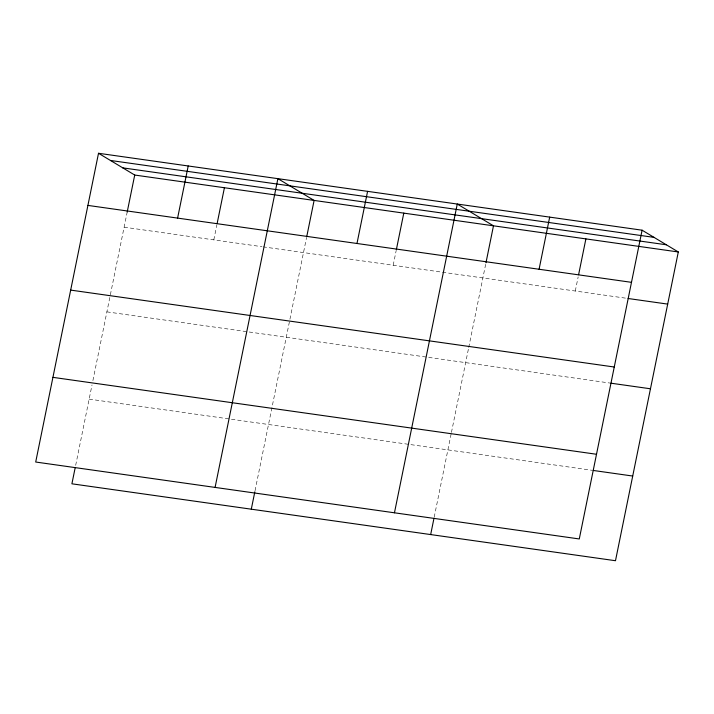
<?xml version="1.0" encoding="UTF-8"?>
<svg xmlns="http://www.w3.org/2000/svg" width="714" height="714" viewBox="0 0 714 714"><rect width="100%" height="100%" fill="white"/><g stroke="black" fill="none" stroke-linecap="round" stroke-linejoin="round"><path stroke-width="0.54" stroke-dasharray="3.57 2.68" d="M75.666 465.349L92.026 384.935M92.909 380.58L127.208 211.978M213.807 239.877L216.904 224.669M255.041 490.732L306.592 237.36M393.191 265.26L396.065 251.141M434.201 517.195L451.221 433.523M451.444 432.434L468.518 348.521M468.741 347.432L485.752 263.832M575.288 291.026L578.161 276.907M124.12 227.177L261.931 246.687M263.029 246.839L441.314 272.07M442.412 272.221L626.99 298.345M106.886 311.866L609.765 383.025M89.134 399.117L592.013 470.276"/><path stroke-width="1.07" d="M98.514 153.278L35.7 462.029L579.277 538.954L642.091 230.194L98.514 153.278L134.723 175.046L678.3 251.971L615.486 560.722L71.909 483.806L75.22 467.518M127.208 211.978L134.723 175.046M177.599 218.1L188.21 165.969M217.127 223.58L224.419 187.737M215.084 487.412L277.898 178.661L314.106 200.429L306.815 236.272M251.292 509.189L254.827 491.812M356.982 243.483L367.585 191.352M396.279 250.052L403.794 213.12M394.458 512.804L457.272 204.043L493.481 225.811L485.975 262.743M430.667 534.572L433.978 518.284M539.079 269.258L549.682 217.118M578.599 274.729L585.891 238.887M110.465 160.463L654.042 237.378M122.772 167.861L666.349 244.786M87.911 205.409L631.488 282.333M628.088 298.497L667.697 304.102M70.677 290.098L614.254 367.014M610.863 383.186L650.463 388.782M52.925 377.349L596.502 454.265M593.111 470.437L632.711 476.042M642.091 230.194L678.3 251.971"/></g></svg>
